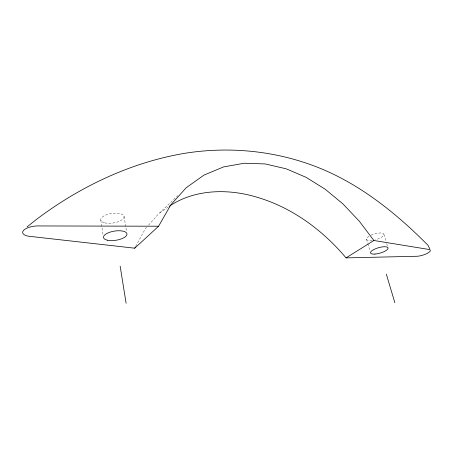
<?xml version="1.0" encoding="UTF-8"?>
<svg xmlns="http://www.w3.org/2000/svg" width="453" height="453" viewBox="0 0 453 453"><rect width="100%" height="100%" fill="white"/><g stroke="black" fill="none" stroke-linecap="round" stroke-linejoin="round"><path stroke-width="0.34" stroke-dasharray="2.27 1.7" d="M135.73 246.336L145.266 228.878L146.676 227.287M148.556 225.175L158.89 213.527L177.921 195.549M168.318 206.942L158.89 213.527M383.957 234.456L385.928 240.956M386.715 243.555L387.502 246.155M366.483 239.139L367.626 243.04M367.813 243.691L369.914 250.849M124.043 216.409L126.597 231.721M100.821 220.164L103.108 234.988M371.058 235.152A9.06 2.945 -16.2 0 1 383.657 233.799A9.06 2.945 -16.2 0 1 375.486 239.745M372.156 240.407A9.06 2.945 -16.2 0 1 366.522 239.309A9.06 2.945 -16.2 0 1 370.56 235.379M104.836 222.876A11.767 4.847 -8.5 0 0 123.879 217.7A11.767 4.847 -8.5 0 0 108.539 214.088A11.767 4.847 -8.5 0 0 104.836 222.876"/><path stroke-width="0.68" d="M169.433 206.16C194.682 189.105 228.086 188.505 256.523 197.1C291.868 207.304 322.513 229.965 346.052 257.887L417.553 256.245A8.771 2.531 -16.7 0 0 428.47 252.672A8.771 2.531 -16.7 0 0 428.079 249.32L373.884 240.498L359.269 221.166L342.949 203.912L325.112 189.161L306.018 177.299L289.41 170.169L285.928 168.754L265.203 163.935L244.229 163.244L223.618 166.897L204.014 175.073L186.149 187.78L170.753 204.932L158.601 226.217L40.079 225.951A12.984 5.181 -6.1 0 0 24.088 229.875A12.984 5.181 -6.1 0 0 28.312 236.189L134.717 248.193L135.39 246.953M134.717 248.193L158.601 226.217M27.061 226.896L36.008 219.745C79.688 186.761 130.566 162.434 184.767 153.301C233.907 145.441 285.305 151.812 330.531 172.842C366.709 189.813 398.113 215.373 426.194 243.493L427.972 245.22L429.801 248.895M346.052 257.887L373.884 240.498M386.33 274.127L394.857 302.74M120.153 266.171L126.11 303.255M374.999 254.071A9.128 2.809 -16 0 0 388.091 248.108A9.128 2.809 -16 0 0 374.761 249.088A9.128 2.809 -16 0 0 374.999 254.071M107.548 240.237A11.874 4.649 -8.8 0 0 126.772 235.045A11.874 4.649 -8.8 0 0 111.347 231.755A11.874 4.649 -8.8 0 0 107.548 240.237"/></g></svg>
